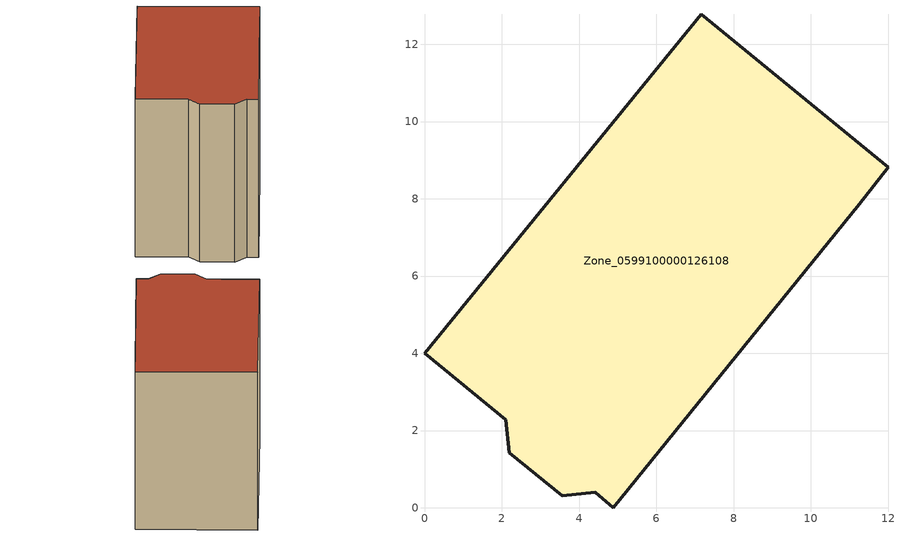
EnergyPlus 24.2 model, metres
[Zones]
Zone_0599100000126108
 floor ground (C_G): 2.11,2.28 0,4 7.16,12.78 12,8.82 11.26,7.86 4.89,0 4.42,0.4 3.57,0.31 2.19,1.43 z0
 wall outside (C_F): 11.26,7.86 12,8.82 7.16,12.78 0,4 2.11,2.28 2.19,1.43 3.57,0.31 4.42,0.4 4.89,0 11.26,7.86 z0:8.87
 roof outside (C_R): 3.57,0.31 4.42,0.4 4.89,0 11.26,7.86 12,8.82 7.16,12.78 0,4 2.11,2.28 2.19,1.43 z8.87
[BUILDING]
Pand.0599100000126108: North Axis=0; Terrain=City; Loads Convergence Tolerance Value=0.04; Temperature Convergence Tolerance Value=0.4; Solar Distribution=FullExterior; Maximum Number of Warmup Days=25; Minimum Number of Warmup Days=1
[Site:Location]
Rotterdam.The.Hague.AP_ZH_NLD Design_Conditions: Latitude=51.96; Longitude=4.45; Time Zone=1; Elevation=-4.5
[SITE:GROUNDTEMPERATURE:BUILDINGSURFACE]
18, 18, 18, 18, 18, 18, 18, 18, 18, 18, 18, 18
[MATERIAL] Thermal Absorptance=0.9; Solar Absorptance=0.7; Visible Absorptance=0.7
Name | Roughness | Thickness | Conductivity | Density | Specific Heat
G.TC.1946 | MediumSmooth | 0.15 | 1 | 540 | 1210
F.TC.1946 | Rough | 0.3 | 0.857143 | 1920 | 840
R.TC.1946 | MediumRough | 0.2 | 0.909091 | 1500 | 1000
[CONSTRUCTION]
C_G: G.TC.1946
C_F: F.TC.1946
C_R: R.TC.1946
[ZONE]
Zone_0599100000126108: Type=1; Multiplier=1; Ceiling Height=Autocalculate; Volume=Autocalculate; Floor Area=autocalculate; Part of Total Floor Area=Yes
[ZONEINFILTRATION:DESIGNFLOWRATE]
Infil_Zone_0599100000126108: Zone or ZoneList or Space or SpaceList=Zone_0599100000126108; Schedule=AlwaysOn; Design Flow Rate Calculation Method=Flow/Area; Flow Rate per Floor Area=0.003; Constant Term Coefficient=1; Temperature Term Coefficient=0; Velocity Term Coefficient=0; Velocity Squared Term Coefficient=0
[HVACTEMPLATE:ZONE:IDEALLOADSAIRSYSTEM]
Zone_0599100000126108: Maximum Heating Supply Air Temperature=50; Minimum Cooling Supply Air Temperature=13; Maximum Heating Supply Air Humidity Ratio=0.0156; Minimum Cooling Supply Air Humidity Ratio=0.0077; Heating Limit=NoLimit; Cooling Limit=NoLimit; Dehumidification Control Type=ConstantSensibleHeatRatio; Cooling Sensible Heat Ratio=0.7; Dehumidification Setpoint=60; Humidification Control Type=None; Humidification Setpoint=30; Outdoor Air Method=None; Outdoor Air Flow Rate per Person=0.00944; Outdoor Air Flow Rate per Zone Floor Area=0; Outdoor Air Flow Rate per Zone=0; Demand Controlled Ventilation Type=None; Outdoor Air Economizer Type=NoEconomizer; Heat Recovery Type=None; Sensible Heat Recovery Effectiveness=0.7; Latent Heat Recovery Effectiveness=0.65
[ZONECONTROL:THERMOSTAT]
ThermostatControl_Zone_0599100000126108: Zone or ZoneList=Zone_0599100000126108; Control Type Schedule=DualSetpointControlType; Control 1=Thermostat_Zone_0599100000126108; Temperature Difference Between Cutout And Setpoint=0
[THERMOSTATSETPOINT:DUALSETPOINT]
Thermostat_Zone_0599100000126108: Heating Setpoint Temperature Schedule=HeatingSetpoint_Zone_0599100000126108; Cooling Setpoint Temperature Schedule=CoolingSetpoint_Zone_0599100000126108
[SCHEDULE:COMPACT]
HeatingSetpoint_Zone_0599100000126108: Through: 12/31, For: AllDays, Until: 24:00, 21
CoolingSetpoint_Zone_0599100000126108: Through: 12/31, For: AllDays, Until: 24:00, 24
DualSetpointControlType: Through: 12/31, For: AllDays, Until: 24:00, 4
AlwaysOn: Through: 12/31, For: AllDays, Until: 24:00, 1
